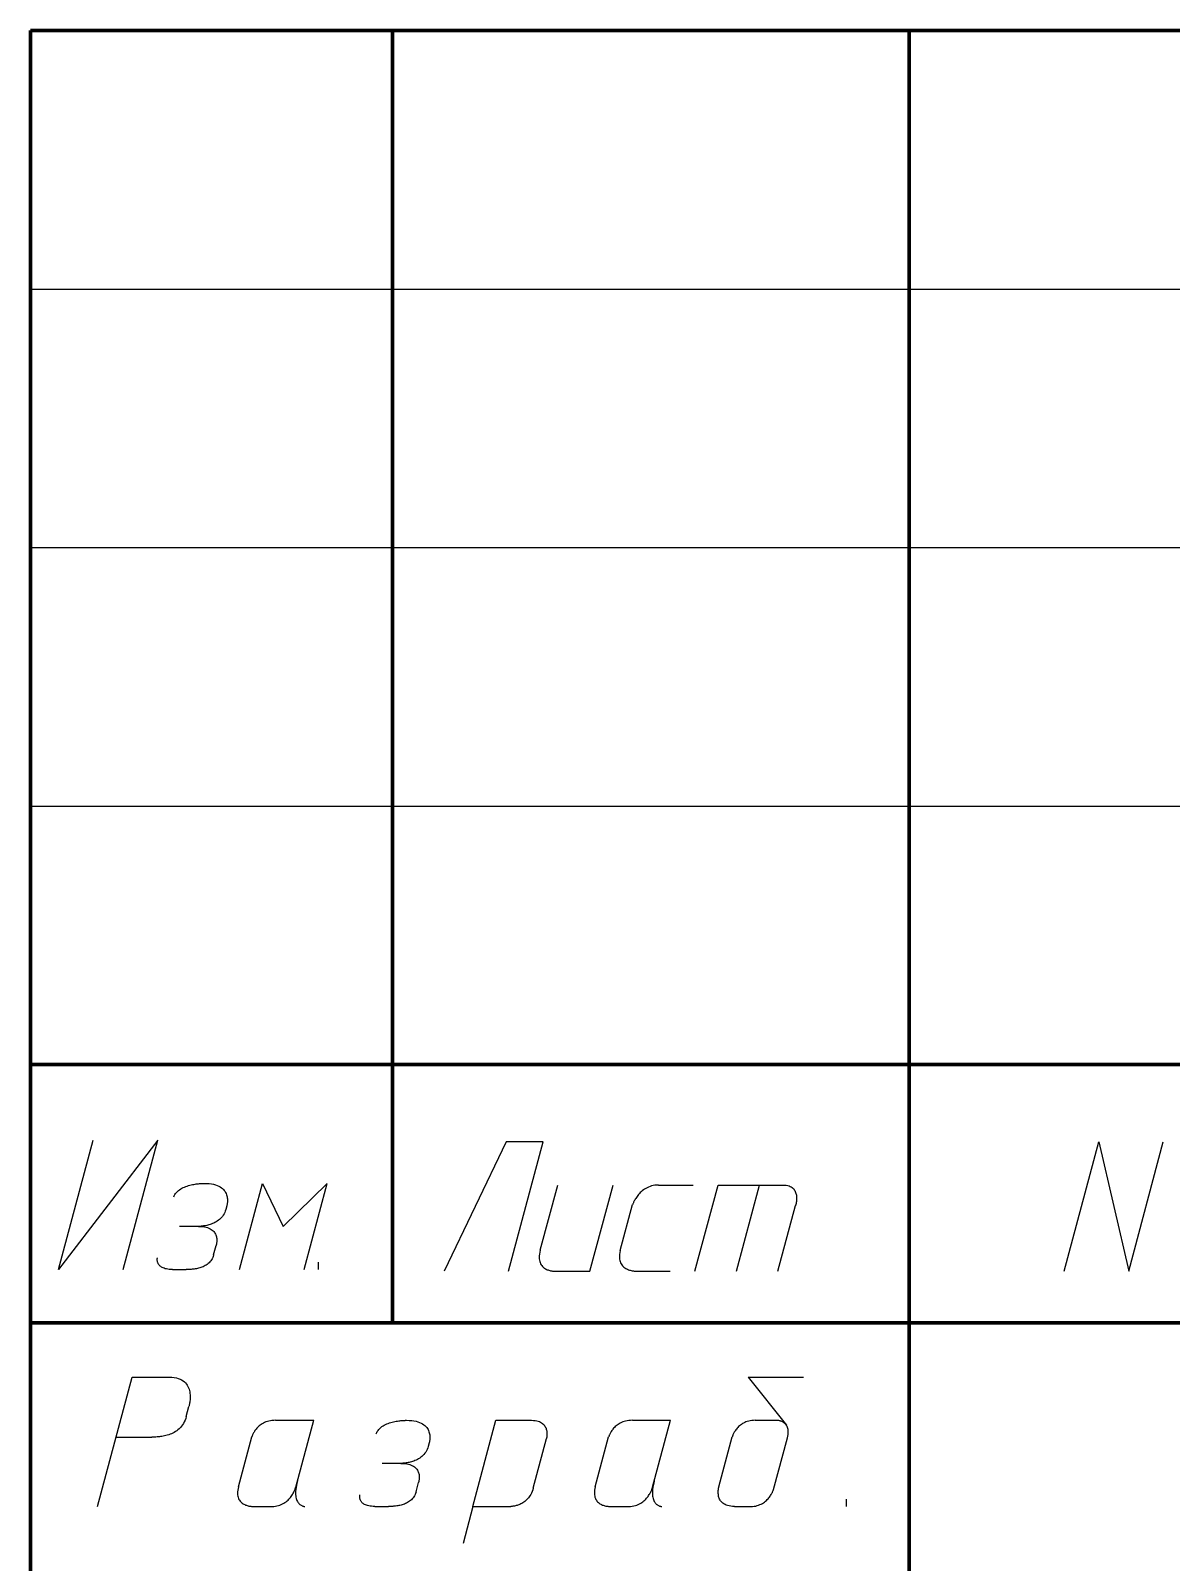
# Model space of a CAD drawing. Header units: millimetres. Extents: x 0 to 297, y 0 to 420.
# Drawn here: x 107 to 129.08, y 30.37 to 60 of the extents above; entities that cross this region are included whole.
import ezdxf

# ---------------------------------------------------------------- set-up
doc = ezdxf.new("R2010")
doc.units = ezdxf.units.MM
doc.layers.get('0').update_dxf_attribs({"linetype": 'CONTINUOUS', "lineweight": 0})

# ---------------------------------------------------------------- blocks, each defined once
blk = doc.blocks.new('A3V-0')
at = {"lineweight": 100}
for p, q in [((107, 60), (292, 60)), ((107, 5), (107, 60)), ((114, 35), (114, 60)), ((124, 5), (124, 60)), ((107, 40), (172, 40)), ((107, 35), (172, 35))]:
    blk.add_line(p, q, dxfattribs=at)
at = {"lineweight": 25}
for p, q in [((107, 55), (172, 55)), ((107, 50), (172, 50)), ((107, 45), (172, 45))]:
    blk.add_line(p, q, dxfattribs=at)

msp = doc.modelspace()

# ---------------------------------------------------------------- linework, layer by layer
at = {"color": 7, "linetype": 'CONTINUOUS', "lineweight": 25}
for p, q in [((109.46, 38.533), (107.541, 36.033)), ((107.541, 36.033), (108.21, 38.533)), ((108.791, 36.033), (109.46, 38.533)), ((116.206, 38.5), (115, 36)), ((116.92, 38.5), (116.206, 38.5)), ((116.25, 36), (116.92, 38.5)), ((109.977, 37.629), (110.003, 37.639)), ((110.003, 37.639), (110.029, 37.648)), ((110.029, 37.648), (110.055, 37.656)), ((110.055, 37.656), (110.081, 37.663)), ((110.081, 37.663), (110.107, 37.67)), ((110.107, 37.67), (110.133, 37.675)), ((110.133, 37.675), (110.158, 37.68)), ((110.158, 37.68), (110.182, 37.684)), ((110.182, 37.684), (110.206, 37.688)), ((110.206, 37.688), (110.228, 37.691)), ((110.228, 37.691), (110.249, 37.693)), ((110.249, 37.693), (110.269, 37.695)), ((110.269, 37.695), (110.287, 37.697)), ((110.287, 37.697), (110.303, 37.698)), ((110.303, 37.698), (110.317, 37.699)), ((110.317, 37.699), (110.329, 37.699)), ((110.329, 37.699), (110.339, 37.699)), ((110.339, 37.699), (110.346, 37.7)), ((110.346, 37.7), (110.351, 37.7)), ((110.351, 37.7), (110.352, 37.7)), ((110.358, 37.7), (110.41, 37.698)), ((110.41, 37.698), (110.457, 37.695)), ((110.457, 37.695), (110.501, 37.689)), ((110.501, 37.689), (110.541, 37.681)), ((110.541, 37.681), (110.578, 37.671)), ((110.578, 37.671), (110.611, 37.659)), ((110.611, 37.659), (110.641, 37.646)), ((110.641, 37.646), (110.668, 37.631)), ((111.042, 36.033), (111.489, 37.7)), ((111.042, 36.033), (111.489, 37.7)), ((111.489, 37.7), (111.89, 36.866)), ((112.739, 37.7), (111.89, 36.866)), ((112.292, 36.033), (112.739, 37.7)), ((116.862, 36.407), (117.2, 37.667)), ((117.825, 36), (118.272, 37.667)), ((118.987, 37.64), (118.959, 37.629)), ((119.017, 37.649), (118.987, 37.64)), ((119.049, 37.656), (119.017, 37.649)), ((119.081, 37.662), (119.049, 37.656)), ((119.116, 37.665), (119.081, 37.662)), ((119.152, 37.667), (119.116, 37.665)), ((119.152, 37.667), (119.824, 37.667)), ((119.857, 36), (120.304, 37.667)), ((120.304, 37.667), (121.562, 37.667)), ((120.66, 36), (121.107, 37.667)), ((121.562, 37.667), (121.594, 37.666)), ((121.594, 37.666), (121.624, 37.662)), ((121.624, 37.662), (121.652, 37.657)), ((121.652, 37.657), (121.677, 37.65)), ((121.677, 37.65), (121.699, 37.641)), ((121.699, 37.641), (121.719, 37.63)), ((109.77, 37.436), (109.78, 37.461)), ((109.78, 37.461), (109.792, 37.484)), ((109.792, 37.484), (109.806, 37.505)), ((109.806, 37.505), (109.822, 37.525)), ((109.822, 37.525), (109.841, 37.544)), ((109.841, 37.544), (109.86, 37.561)), ((109.86, 37.561), (109.881, 37.577)), ((109.881, 37.577), (109.904, 37.592)), ((109.904, 37.592), (109.927, 37.605)), ((109.927, 37.605), (109.952, 37.618)), ((109.952, 37.618), (109.977, 37.629)), ((110.668, 37.631), (110.692, 37.615)), ((110.692, 37.615), (110.713, 37.598)), ((110.713, 37.598), (110.732, 37.58)), ((110.732, 37.58), (110.748, 37.561)), ((110.748, 37.561), (110.762, 37.541)), ((110.762, 37.541), (110.773, 37.521)), ((110.773, 37.521), (110.783, 37.501)), ((110.783, 37.501), (110.791, 37.48)), ((110.791, 37.48), (110.797, 37.46)), ((110.797, 37.46), (110.802, 37.439)), ((110.802, 37.439), (110.805, 37.419)), ((110.805, 37.419), (110.807, 37.4)), ((110.807, 37.4), (110.809, 37.381)), ((110.808, 37.345), (110.807, 37.329)), ((110.809, 37.363), (110.808, 37.345)), ((110.809, 37.381), (110.809, 37.363)), ((118.676, 37.347), (118.67, 37.334)), ((118.683, 37.361), (118.676, 37.347)), ((118.692, 37.377), (118.683, 37.361)), ((118.701, 37.393), (118.692, 37.377)), ((118.712, 37.41), (118.701, 37.393)), ((118.723, 37.428), (118.712, 37.41)), ((118.736, 37.446), (118.723, 37.428)), ((118.75, 37.464), (118.736, 37.446)), ((118.765, 37.483), (118.75, 37.464)), ((118.782, 37.501), (118.765, 37.483)), ((118.799, 37.52), (118.782, 37.501)), ((118.818, 37.538), (118.799, 37.52)), ((118.838, 37.555), (118.818, 37.538)), ((118.86, 37.572), (118.838, 37.555)), ((118.882, 37.588), (118.86, 37.572)), ((118.906, 37.602), (118.882, 37.588)), ((118.932, 37.616), (118.906, 37.602)), ((118.959, 37.629), (118.932, 37.616)), ((121.719, 37.63), (121.737, 37.618)), ((121.737, 37.618), (121.753, 37.605)), ((121.753, 37.605), (121.767, 37.591)), ((121.767, 37.591), (121.779, 37.575)), ((121.779, 37.575), (121.79, 37.559)), ((121.79, 37.559), (121.798, 37.542)), ((121.798, 37.542), (121.805, 37.525)), ((121.805, 37.525), (121.811, 37.506)), ((121.811, 37.506), (121.816, 37.488)), ((121.816, 37.488), (121.819, 37.47)), ((121.819, 37.347), (121.817, 37.332)), ((121.819, 37.47), (121.821, 37.451)), ((121.821, 37.363), (121.819, 37.347)), ((121.821, 37.451), (121.823, 37.433)), ((121.822, 37.379), (121.821, 37.363)), ((121.823, 37.397), (121.822, 37.379)), ((121.823, 37.433), (121.823, 37.414)), ((121.823, 37.414), (121.823, 37.397)), ((110.712, 37.061), (110.694, 37.04)), ((110.728, 37.084), (110.712, 37.061)), ((110.743, 37.109), (110.728, 37.084)), ((110.756, 37.136), (110.743, 37.109)), ((110.768, 37.165), (110.756, 37.136)), ((110.778, 37.196), (110.768, 37.165)), ((110.795, 37.262), (110.778, 37.196)), ((110.796, 37.266), (110.795, 37.262)), ((110.798, 37.272), (110.796, 37.266)), ((110.8, 37.28), (110.798, 37.272)), ((110.802, 37.29), (110.8, 37.28)), ((110.804, 37.301), (110.802, 37.29)), ((110.805, 37.315), (110.804, 37.301)), ((110.807, 37.329), (110.805, 37.315)), ((118.412, 36.398), (118.651, 37.29)), ((118.652, 37.292), (118.651, 37.29)), ((118.651, 37.29), (118.651, 37.29)), ((118.654, 37.297), (118.652, 37.292)), ((118.656, 37.303), (118.654, 37.297)), ((118.66, 37.312), (118.656, 37.303)), ((118.664, 37.322), (118.66, 37.312)), ((118.67, 37.334), (118.664, 37.322)), ((121.463, 36), (121.804, 37.272)), ((121.804, 37.272), (121.803, 37.268)), ((121.805, 37.278), (121.804, 37.272)), ((121.807, 37.286), (121.805, 37.278)), ((121.81, 37.295), (121.807, 37.286)), ((121.812, 37.306), (121.81, 37.295)), ((121.814, 37.319), (121.812, 37.306)), ((121.817, 37.332), (121.814, 37.319)), ((110.249, 36.866), (109.884, 36.866)), ((110.249, 36.866), (110.29, 36.865)), ((110.257, 36.866), (110.255, 36.866)), ((110.261, 36.867), (110.257, 36.866)), ((110.268, 36.867), (110.261, 36.867)), ((110.276, 36.867), (110.268, 36.867)), ((110.287, 36.868), (110.276, 36.867)), ((110.3, 36.869), (110.287, 36.868)), ((110.29, 36.865), (110.328, 36.862)), ((110.315, 36.87), (110.3, 36.869)), ((110.331, 36.872), (110.315, 36.87)), ((110.328, 36.862), (110.362, 36.857)), ((110.348, 36.875), (110.331, 36.872)), ((110.367, 36.878), (110.348, 36.875)), ((110.362, 36.857), (110.394, 36.851)), ((110.387, 36.881), (110.367, 36.878)), ((110.407, 36.886), (110.387, 36.881)), ((110.394, 36.851), (110.423, 36.843)), ((110.429, 36.891), (110.407, 36.886)), ((110.423, 36.843), (110.449, 36.833)), ((110.451, 36.897), (110.429, 36.891)), ((110.449, 36.833), (110.473, 36.822)), ((110.474, 36.904), (110.451, 36.897)), ((110.473, 36.822), (110.494, 36.81)), ((110.497, 36.912), (110.474, 36.904)), ((110.494, 36.81), (110.513, 36.797)), ((110.52, 36.921), (110.497, 36.912)), ((110.513, 36.797), (110.53, 36.783)), ((110.543, 36.931), (110.52, 36.921)), ((110.53, 36.783), (110.545, 36.768)), ((110.566, 36.943), (110.543, 36.931)), ((110.545, 36.768), (110.557, 36.752)), ((110.557, 36.752), (110.568, 36.736)), ((110.589, 36.955), (110.566, 36.943)), ((110.612, 36.969), (110.589, 36.955)), ((110.633, 36.985), (110.612, 36.969)), ((110.654, 37.001), (110.633, 36.985)), ((110.675, 37.02), (110.654, 37.001)), ((110.694, 37.04), (110.675, 37.02)), ((110.541, 36.314), (110.591, 36.498)), ((110.568, 36.736), (110.577, 36.719)), ((110.577, 36.719), (110.585, 36.702)), ((110.585, 36.702), (110.591, 36.685)), ((110.591, 36.685), (110.596, 36.668)), ((110.592, 36.502), (110.591, 36.498)), ((110.593, 36.508), (110.592, 36.502)), ((110.595, 36.515), (110.593, 36.508)), ((110.597, 36.524), (110.595, 36.515)), ((110.596, 36.668), (110.599, 36.651)), ((110.598, 36.534), (110.597, 36.524)), ((110.6, 36.546), (110.598, 36.534)), ((110.599, 36.651), (110.602, 36.635)), ((110.602, 36.559), (110.6, 36.546)), ((110.602, 36.635), (110.603, 36.618)), ((110.603, 36.572), (110.602, 36.559)), ((110.603, 36.618), (110.604, 36.602)), ((110.604, 36.587), (110.603, 36.572)), ((110.604, 36.602), (110.604, 36.587)), ((109.451, 36.232), (109.452, 36.239)), ((109.451, 36.224), (109.451, 36.232)), ((109.451, 36.215), (109.451, 36.224)), ((109.452, 36.206), (109.451, 36.215)), ((109.452, 36.245), (109.453, 36.251)), ((109.452, 36.239), (109.452, 36.245)), ((109.453, 36.196), (109.452, 36.206)), ((109.453, 36.251), (109.454, 36.255)), ((109.455, 36.186), (109.453, 36.196)), ((109.454, 36.258), (109.455, 36.26)), ((109.454, 36.255), (109.454, 36.258)), ((109.455, 36.26), (109.455, 36.26)), ((109.458, 36.175), (109.455, 36.186)), ((109.461, 36.164), (109.458, 36.175)), ((109.466, 36.153), (109.461, 36.164)), ((109.471, 36.142), (109.466, 36.153)), ((110.453, 36.163), (110.435, 36.148)), ((110.469, 36.18), (110.453, 36.163)), ((110.485, 36.199), (110.469, 36.18)), ((110.499, 36.218), (110.485, 36.199)), ((110.512, 36.24), (110.499, 36.218)), ((110.523, 36.263), (110.512, 36.24)), ((110.533, 36.287), (110.523, 36.263)), ((110.541, 36.314), (110.533, 36.287)), ((112.572, 36.033), (112.572, 36.172)), ((116.843, 36.3), (116.842, 36.269)), ((116.842, 36.269), (116.843, 36.24)), ((116.847, 36.333), (116.843, 36.3)), ((116.843, 36.24), (116.847, 36.213)), ((116.853, 36.369), (116.847, 36.333)), ((116.847, 36.213), (116.852, 36.189)), ((116.852, 36.189), (116.86, 36.166)), ((116.862, 36.407), (116.853, 36.369)), ((116.86, 36.166), (116.868, 36.145)), ((118.395, 36.293), (118.394, 36.263)), ((118.394, 36.263), (118.397, 36.235)), ((118.398, 36.326), (118.395, 36.293)), ((118.397, 36.235), (118.401, 36.209)), ((118.403, 36.361), (118.398, 36.326)), ((118.401, 36.209), (118.408, 36.185)), ((118.412, 36.398), (118.403, 36.361)), ((118.408, 36.185), (118.417, 36.163)), ((118.417, 36.163), (118.427, 36.142)), ((109.478, 36.131), (109.471, 36.142)), ((109.486, 36.12), (109.478, 36.131)), ((109.495, 36.11), (109.486, 36.12)), ((109.506, 36.099), (109.495, 36.11)), ((109.518, 36.089), (109.506, 36.099)), ((109.531, 36.08), (109.518, 36.089)), ((109.547, 36.071), (109.531, 36.08)), ((109.564, 36.063), (109.547, 36.071)), ((109.583, 36.056), (109.564, 36.063)), ((109.605, 36.049), (109.583, 36.056)), ((109.628, 36.044), (109.605, 36.049)), ((109.653, 36.039), (109.628, 36.044)), ((109.681, 36.036), (109.653, 36.039)), ((109.711, 36.034), (109.681, 36.036)), ((109.744, 36.033), (109.711, 36.034)), ((109.744, 36.033), (110.008, 36.033)), ((110.018, 36.033), (110.008, 36.033)), ((110.03, 36.033), (110.018, 36.033)), ((110.043, 36.033), (110.03, 36.033)), ((110.058, 36.034), (110.043, 36.033)), ((110.073, 36.034), (110.058, 36.034)), ((110.09, 36.035), (110.073, 36.034)), ((110.108, 36.036), (110.09, 36.035)), ((110.127, 36.038), (110.108, 36.036)), ((110.146, 36.04), (110.127, 36.038)), ((110.166, 36.042), (110.146, 36.04)), ((110.187, 36.046), (110.166, 36.042)), ((110.208, 36.049), (110.187, 36.046)), ((110.229, 36.054), (110.208, 36.049)), ((110.25, 36.059), (110.229, 36.054)), ((110.272, 36.065), (110.25, 36.059)), ((110.294, 36.072), (110.272, 36.065)), ((110.315, 36.079), (110.294, 36.072)), ((110.336, 36.088), (110.315, 36.079)), ((110.357, 36.098), (110.336, 36.088)), ((110.378, 36.108), (110.357, 36.098)), ((110.398, 36.12), (110.378, 36.108)), ((110.417, 36.133), (110.398, 36.12)), ((110.435, 36.148), (110.417, 36.133)), ((116.868, 36.145), (116.879, 36.126)), ((116.879, 36.126), (116.891, 36.109)), ((116.891, 36.109), (116.904, 36.094)), ((116.904, 36.094), (116.917, 36.08)), ((116.917, 36.08), (116.932, 36.067)), ((116.932, 36.067), (116.948, 36.056)), ((116.948, 36.056), (116.964, 36.046)), ((116.964, 36.046), (116.98, 36.037)), ((116.98, 36.037), (116.996, 36.03)), ((116.996, 36.03), (117.013, 36.024)), ((117.013, 36.024), (117.029, 36.018)), ((117.029, 36.018), (117.045, 36.014)), ((117.045, 36.014), (117.06, 36.01)), ((117.06, 36.01), (117.075, 36.007)), ((117.075, 36.007), (117.089, 36.005)), ((117.089, 36.005), (117.102, 36.003)), ((117.102, 36.003), (117.114, 36.002)), ((117.114, 36.002), (117.124, 36.001)), ((117.124, 36.001), (117.133, 36)), ((117.133, 36), (117.141, 36)), ((117.141, 36), (117.146, 36)), ((117.146, 36), (117.15, 36)), ((117.15, 36), (117.825, 36)), ((118.427, 36.142), (118.439, 36.124)), ((118.439, 36.124), (118.453, 36.107)), ((118.453, 36.107), (118.467, 36.092)), ((118.467, 36.092), (118.483, 36.078)), ((118.483, 36.078), (118.499, 36.066)), ((118.499, 36.066), (118.516, 36.055)), ((118.516, 36.055), (118.534, 36.045)), ((118.534, 36.045), (118.552, 36.037)), ((118.552, 36.037), (118.57, 36.029)), ((118.57, 36.029), (118.587, 36.023)), ((118.587, 36.023), (118.605, 36.018)), ((118.605, 36.018), (118.622, 36.013)), ((118.622, 36.013), (118.639, 36.01)), ((118.639, 36.01), (118.654, 36.007)), ((118.654, 36.007), (118.669, 36.005)), ((118.669, 36.005), (118.683, 36.003)), ((118.683, 36.003), (118.695, 36.002)), ((118.695, 36.002), (118.705, 36.001)), ((118.705, 36.001), (118.714, 36)), ((118.714, 36), (118.721, 36)), ((118.721, 36), (118.726, 36)), ((118.726, 36), (118.729, 36)), ((118.729, 36), (119.378, 36))]:
    msp.add_line(p, q, dxfattribs=at)
at = {"linetype": 'CONTINUOUS', "lineweight": 25}
for p, q in [((127, 36), (127.67, 38.5)), ((127.67, 38.5), (128.25, 36)), ((128.25, 36), (128.92, 38.5)), ((108.295, 31.449), (108.965, 33.949)), ((108.965, 33.949), (109.128, 33.949)), ((108.965, 33.949), (109.684, 33.949)), ((109.684, 33.949), (109.733, 33.948)), ((109.733, 33.948), (109.779, 33.943)), ((109.779, 33.943), (109.82, 33.935)), ((109.82, 33.935), (109.858, 33.925)), ((109.858, 33.925), (109.892, 33.912)), ((109.892, 33.912), (109.923, 33.896)), ((109.923, 33.896), (109.95, 33.879)), ((109.95, 33.879), (109.975, 33.86)), ((109.975, 33.86), (109.996, 33.839)), ((109.996, 33.839), (110.015, 33.817)), ((110.015, 33.817), (110.031, 33.793)), ((110.031, 33.793), (110.045, 33.768)), ((120.887, 33.949), (121.959, 33.949)), ((120.887, 33.949), (121.625, 33.022)), ((110.045, 33.768), (110.056, 33.743)), ((110.056, 33.743), (110.066, 33.717)), ((110.066, 33.717), (110.073, 33.69)), ((110.073, 33.69), (110.079, 33.664)), ((110.079, 33.664), (110.083, 33.637)), ((110.083, 33.489), (110.08, 33.468)), ((110.083, 33.637), (110.085, 33.61)), ((110.085, 33.511), (110.083, 33.489)), ((110.085, 33.61), (110.087, 33.584)), ((110.086, 33.534), (110.085, 33.511)), ((110.087, 33.559), (110.086, 33.534)), ((110.087, 33.584), (110.087, 33.559)), ((110.012, 33.192), (110.001, 33.154)), ((110.012, 33.192), (110.063, 33.381)), ((110.064, 33.386), (110.063, 33.381)), ((110.066, 33.393), (110.064, 33.386)), ((110.068, 33.404), (110.066, 33.393)), ((110.071, 33.416), (110.068, 33.404)), ((110.074, 33.431), (110.071, 33.416)), ((110.077, 33.449), (110.074, 33.431)), ((110.08, 33.468), (110.077, 33.449)), ((109.803, 32.898), (109.778, 32.883)), ((109.828, 32.915), (109.803, 32.898)), ((109.852, 32.934), (109.828, 32.915)), ((109.875, 32.954), (109.852, 32.934)), ((109.898, 32.977), (109.875, 32.954)), ((109.918, 33.001), (109.898, 32.977)), ((109.938, 33.027), (109.918, 33.001)), ((109.956, 33.056), (109.938, 33.027)), ((109.973, 33.086), (109.956, 33.056)), ((109.988, 33.119), (109.973, 33.086)), ((110.001, 33.154), (109.988, 33.119)), ((111.332, 32.901), (111.323, 32.887)), ((111.341, 32.916), (111.332, 32.901)), ((111.352, 32.932), (111.341, 32.916)), ((111.365, 32.947), (111.352, 32.932)), ((111.378, 32.963), (111.365, 32.947)), ((111.392, 32.978), (111.378, 32.963)), ((111.408, 32.994), (111.392, 32.978)), ((111.425, 33.009), (111.408, 32.994)), ((111.443, 33.023), (111.425, 33.009)), ((111.462, 33.037), (111.443, 33.023)), ((111.483, 33.05), (111.462, 33.037)), ((111.506, 33.063), (111.483, 33.05)), ((111.529, 33.074), (111.506, 33.063)), ((111.554, 33.084), (111.529, 33.074)), ((111.581, 33.093), (111.554, 33.084)), ((111.61, 33.101), (111.581, 33.093)), ((111.64, 33.107), (111.61, 33.101)), ((111.671, 33.112), (111.64, 33.107)), ((111.704, 33.115), (111.671, 33.112)), ((111.739, 33.116), (111.704, 33.115)), ((111.739, 33.116), (112.478, 33.116)), ((112.131, 31.82), (112.478, 33.116)), ((113.697, 32.877), (113.709, 32.9)), ((113.709, 32.9), (113.724, 32.921)), ((113.724, 32.921), (113.74, 32.941)), ((113.74, 32.941), (113.758, 32.96)), ((113.758, 32.96), (113.778, 32.977)), ((113.778, 32.977), (113.799, 32.993)), ((113.799, 32.993), (113.821, 33.008)), ((113.821, 33.008), (113.845, 33.021)), ((113.845, 33.021), (113.869, 33.034)), ((113.869, 33.034), (113.895, 33.045)), ((113.895, 33.045), (113.92, 33.055)), ((113.92, 33.055), (113.946, 33.064)), ((113.946, 33.064), (113.973, 33.072)), ((113.973, 33.072), (113.999, 33.08)), ((113.999, 33.08), (114.025, 33.086)), ((114.025, 33.086), (114.05, 33.092)), ((114.05, 33.092), (114.076, 33.096)), ((114.076, 33.096), (114.1, 33.101)), ((114.1, 33.101), (114.123, 33.104)), ((114.123, 33.104), (114.146, 33.107)), ((114.146, 33.107), (114.167, 33.109)), ((114.167, 33.109), (114.187, 33.111)), ((114.187, 33.111), (114.205, 33.113)), ((114.205, 33.113), (114.221, 33.114)), ((114.221, 33.114), (114.235, 33.115)), ((114.235, 33.115), (114.247, 33.115)), ((114.247, 33.115), (114.257, 33.116)), ((114.257, 33.116), (114.264, 33.116)), ((114.264, 33.116), (114.268, 33.116)), ((114.268, 33.116), (114.27, 33.116)), ((114.275, 33.116), (114.327, 33.115)), ((114.327, 33.115), (114.375, 33.111)), ((114.375, 33.111), (114.419, 33.105)), ((114.419, 33.105), (114.459, 33.097)), ((114.459, 33.097), (114.495, 33.087)), ((114.495, 33.087), (114.528, 33.075)), ((114.528, 33.075), (114.558, 33.062)), ((114.558, 33.062), (114.585, 33.047)), ((114.585, 33.047), (114.609, 33.031)), ((114.609, 33.031), (114.63, 33.014)), ((114.63, 33.014), (114.649, 32.996)), ((114.649, 32.996), (114.665, 32.977)), ((114.665, 32.977), (114.679, 32.957)), ((114.679, 32.957), (114.691, 32.937)), ((114.691, 32.937), (114.701, 32.917)), ((114.701, 32.917), (114.708, 32.896)), ((114.708, 32.896), (114.715, 32.876)), ((115.56, 31.449), (116.006, 33.116)), ((116.006, 33.116), (116.696, 33.116)), ((116.696, 33.116), (116.731, 33.115)), ((116.731, 33.115), (116.764, 33.111)), ((116.764, 33.111), (116.794, 33.106)), ((116.794, 33.106), (116.821, 33.099)), ((116.821, 33.099), (116.846, 33.09)), ((116.846, 33.09), (116.868, 33.08)), ((116.868, 33.08), (116.888, 33.069)), ((116.888, 33.069), (116.906, 33.056)), ((116.906, 33.056), (116.922, 33.042)), ((116.922, 33.042), (116.936, 33.027)), ((116.936, 33.027), (116.948, 33.011)), ((116.948, 33.011), (116.958, 32.995)), ((116.958, 32.995), (116.967, 32.978)), ((116.967, 32.978), (116.974, 32.961)), ((116.974, 32.961), (116.98, 32.944)), ((116.98, 32.944), (116.984, 32.926)), ((116.984, 32.926), (116.988, 32.909)), ((116.988, 32.909), (116.99, 32.892)), ((116.99, 32.892), (116.992, 32.875)), ((118.237, 32.901), (118.228, 32.887)), ((118.247, 32.916), (118.237, 32.901)), ((118.258, 32.932), (118.247, 32.916)), ((118.27, 32.947), (118.258, 32.932)), ((118.283, 32.963), (118.27, 32.947)), ((118.298, 32.978), (118.283, 32.963)), ((118.314, 32.994), (118.298, 32.978)), ((118.33, 33.009), (118.314, 32.994)), ((118.349, 33.023), (118.33, 33.009)), ((118.368, 33.037), (118.349, 33.023)), ((118.389, 33.05), (118.368, 33.037)), ((118.411, 33.063), (118.389, 33.05)), ((118.435, 33.074), (118.411, 33.063)), ((118.46, 33.084), (118.435, 33.074)), ((118.487, 33.093), (118.46, 33.084)), ((118.515, 33.101), (118.487, 33.093)), ((118.545, 33.107), (118.515, 33.101)), ((118.577, 33.112), (118.545, 33.107)), ((118.61, 33.115), (118.577, 33.112)), ((118.645, 33.116), (118.61, 33.115)), ((118.645, 33.116), (119.384, 33.116)), ((119.037, 31.82), (119.384, 33.116)), ((120.627, 32.9), (120.618, 32.885)), ((120.636, 32.915), (120.627, 32.9)), ((120.647, 32.93), (120.636, 32.915)), ((120.659, 32.946), (120.647, 32.93)), ((120.672, 32.962), (120.659, 32.946)), ((120.686, 32.978), (120.672, 32.962)), ((120.701, 32.993), (120.686, 32.978)), ((120.718, 33.008), (120.701, 32.993)), ((120.735, 33.023), (120.718, 33.008)), ((120.754, 33.037), (120.735, 33.023)), ((120.775, 33.051), (120.754, 33.037)), ((120.797, 33.063), (120.775, 33.051)), ((120.82, 33.075), (120.797, 33.063)), ((120.844, 33.085), (120.82, 33.075)), ((120.87, 33.094), (120.844, 33.085)), ((120.898, 33.102), (120.87, 33.094)), ((120.927, 33.108), (120.898, 33.102)), ((120.957, 33.112), (120.927, 33.108)), ((120.99, 33.115), (120.957, 33.112)), ((121.024, 33.116), (120.99, 33.115)), ((121.024, 33.116), (121.434, 33.116)), ((121.437, 33.116), (121.434, 33.116)), ((121.434, 33.116), (121.434, 33.116)), ((121.441, 33.115), (121.437, 33.116)), ((121.446, 33.115), (121.441, 33.115)), ((121.453, 33.114), (121.446, 33.115)), ((121.461, 33.113), (121.453, 33.114)), ((121.47, 33.112), (121.461, 33.113)), ((121.48, 33.11), (121.47, 33.112)), ((121.491, 33.107), (121.48, 33.11)), ((121.503, 33.104), (121.491, 33.107)), ((121.515, 33.1), (121.503, 33.104)), ((121.527, 33.096), (121.515, 33.1)), ((121.54, 33.09), (121.527, 33.096)), ((121.553, 33.084), (121.54, 33.09)), ((121.566, 33.077), (121.553, 33.084)), ((121.578, 33.069), (121.566, 33.077)), ((121.59, 33.06), (121.578, 33.069)), ((121.602, 33.049), (121.59, 33.06)), ((121.613, 33.037), (121.602, 33.049)), ((121.623, 33.024), (121.613, 33.037)), ((121.633, 33.01), (121.623, 33.024)), ((121.641, 32.994), (121.633, 33.01)), ((121.648, 32.977), (121.641, 32.994)), ((121.654, 32.959), (121.648, 32.977)), ((121.658, 32.938), (121.654, 32.959)), ((121.661, 32.916), (121.658, 32.938)), ((121.662, 32.892), (121.661, 32.916)), ((121.661, 32.867), (121.662, 32.892)), ((108.654, 32.791), (109.344, 32.791)), ((109.357, 32.791), (109.344, 32.791)), ((109.372, 32.791), (109.357, 32.791)), ((109.388, 32.791), (109.372, 32.791)), ((109.406, 32.792), (109.388, 32.791)), ((109.426, 32.792), (109.406, 32.792)), ((109.446, 32.794), (109.426, 32.792)), ((109.469, 32.795), (109.446, 32.794)), ((109.492, 32.798), (109.469, 32.795)), ((109.516, 32.801), (109.492, 32.798)), ((109.54, 32.804), (109.516, 32.801)), ((109.566, 32.809), (109.54, 32.804)), ((109.592, 32.814), (109.566, 32.809)), ((109.618, 32.82), (109.592, 32.814)), ((109.645, 32.828), (109.618, 32.82)), ((109.672, 32.836), (109.645, 32.828)), ((109.699, 32.846), (109.672, 32.836)), ((109.725, 32.857), (109.699, 32.846)), ((109.752, 32.869), (109.725, 32.857)), ((109.778, 32.883), (109.752, 32.869)), ((111.023, 31.831), (111.281, 32.794)), ((111.282, 32.798), (111.281, 32.795)), ((111.281, 32.795), (111.281, 32.794)), ((111.283, 32.803), (111.282, 32.798)), ((111.286, 32.809), (111.283, 32.803)), ((111.288, 32.817), (111.286, 32.809)), ((111.292, 32.826), (111.288, 32.817)), ((111.296, 32.836), (111.292, 32.826)), ((111.302, 32.847), (111.296, 32.836)), ((111.308, 32.86), (111.302, 32.847)), ((111.315, 32.873), (111.308, 32.86)), ((111.323, 32.887), (111.315, 32.873)), ((113.687, 32.852), (113.697, 32.877)), ((114.695, 32.612), (114.686, 32.581)), ((114.713, 32.678), (114.695, 32.612)), ((114.714, 32.682), (114.713, 32.678)), ((114.715, 32.688), (114.714, 32.682)), ((114.715, 32.876), (114.719, 32.855)), ((114.717, 32.696), (114.715, 32.688)), ((114.719, 32.706), (114.717, 32.696)), ((114.719, 32.855), (114.723, 32.835)), ((114.721, 32.717), (114.719, 32.706)), ((114.723, 32.731), (114.721, 32.717)), ((114.723, 32.835), (114.725, 32.816)), ((114.725, 32.745), (114.723, 32.731)), ((114.725, 32.816), (114.726, 32.797)), ((114.726, 32.762), (114.725, 32.745)), ((114.726, 32.797), (114.726, 32.779)), ((114.726, 32.779), (114.726, 32.762)), ((116.726, 31.801), (116.984, 32.762)), ((116.985, 32.769), (116.984, 32.764)), ((116.984, 32.764), (116.984, 32.762)), ((116.984, 32.762), (116.984, 32.762)), ((116.986, 32.775), (116.985, 32.769)), ((116.988, 32.783), (116.986, 32.775)), ((116.989, 32.793), (116.988, 32.783)), ((116.99, 32.804), (116.989, 32.793)), ((116.991, 32.816), (116.99, 32.804)), ((116.992, 32.829), (116.991, 32.816)), ((116.992, 32.875), (116.993, 32.859)), ((116.993, 32.844), (116.992, 32.829)), ((116.993, 32.859), (116.993, 32.844)), ((117.928, 31.831), (118.186, 32.794)), ((118.187, 32.795), (118.186, 32.794)), ((118.188, 32.798), (118.187, 32.795)), ((118.189, 32.803), (118.188, 32.798)), ((118.191, 32.809), (118.189, 32.803)), ((118.194, 32.817), (118.191, 32.809)), ((118.198, 32.826), (118.194, 32.817)), ((118.202, 32.836), (118.198, 32.826)), ((118.207, 32.847), (118.202, 32.836)), ((118.213, 32.86), (118.207, 32.847)), ((118.22, 32.873), (118.213, 32.86)), ((118.228, 32.887), (118.22, 32.873)), ((120.319, 31.832), (120.578, 32.795)), ((120.579, 32.798), (120.578, 32.796)), ((120.578, 32.796), (120.578, 32.795)), ((120.58, 32.802), (120.579, 32.798)), ((120.582, 32.808), (120.58, 32.802)), ((120.585, 32.815), (120.582, 32.808)), ((120.588, 32.824), (120.585, 32.815)), ((120.592, 32.834), (120.588, 32.824)), ((120.597, 32.846), (120.592, 32.834)), ((120.603, 32.858), (120.597, 32.846)), ((120.61, 32.871), (120.603, 32.858)), ((120.618, 32.885), (120.61, 32.871)), ((121.377, 31.778), (121.645, 32.778)), ((121.645, 32.778), (121.653, 32.81)), ((121.653, 32.81), (121.658, 32.839)), ((121.658, 32.839), (121.661, 32.867)), ((114.325, 32.302), (114.304, 32.297)), ((114.346, 32.307), (114.325, 32.302)), ((114.369, 32.313), (114.346, 32.307)), ((114.391, 32.32), (114.369, 32.313)), ((114.414, 32.328), (114.391, 32.32)), ((114.438, 32.337), (114.414, 32.328)), ((114.461, 32.347), (114.438, 32.337)), ((114.484, 32.359), (114.461, 32.347)), ((114.507, 32.371), (114.484, 32.359)), ((114.529, 32.385), (114.507, 32.371)), ((114.551, 32.401), (114.529, 32.385)), ((114.572, 32.418), (114.551, 32.401)), ((114.592, 32.436), (114.572, 32.418)), ((114.611, 32.456), (114.592, 32.436)), ((114.629, 32.477), (114.611, 32.456)), ((114.646, 32.5), (114.629, 32.477)), ((114.661, 32.525), (114.646, 32.5)), ((114.674, 32.552), (114.661, 32.525)), ((114.686, 32.581), (114.674, 32.552)), ((114.166, 32.282), (113.801, 32.282)), ((114.166, 32.282), (114.207, 32.281)), ((114.174, 32.282), (114.172, 32.282)), ((114.178, 32.283), (114.174, 32.282)), ((114.185, 32.283), (114.178, 32.283)), ((114.194, 32.283), (114.185, 32.283)), ((114.205, 32.284), (114.194, 32.283)), ((114.218, 32.285), (114.205, 32.284)), ((114.207, 32.281), (114.245, 32.278)), ((114.232, 32.286), (114.218, 32.285)), ((114.248, 32.288), (114.232, 32.286)), ((114.245, 32.278), (114.28, 32.273)), ((114.266, 32.291), (114.248, 32.288)), ((114.284, 32.294), (114.266, 32.291)), ((114.28, 32.273), (114.312, 32.267)), ((114.304, 32.297), (114.284, 32.294)), ((114.312, 32.267), (114.341, 32.259)), ((114.341, 32.259), (114.367, 32.249)), ((114.367, 32.249), (114.391, 32.238)), ((114.391, 32.238), (114.412, 32.226)), ((114.412, 32.226), (114.431, 32.213)), ((114.431, 32.213), (114.447, 32.199)), ((114.447, 32.199), (114.462, 32.184)), ((114.462, 32.184), (114.475, 32.168)), ((114.475, 32.168), (114.486, 32.152)), ((114.486, 32.152), (114.495, 32.135)), ((114.495, 32.135), (114.502, 32.118)), ((114.502, 32.118), (114.508, 32.101)), ((114.508, 32.101), (114.513, 32.084)), ((114.513, 32.084), (114.517, 32.067)), ((114.517, 32.067), (114.519, 32.051)), ((114.519, 32.051), (114.521, 32.034)), ((114.521, 32.003), (114.52, 31.988)), ((114.521, 32.034), (114.521, 32.018)), ((114.521, 32.018), (114.521, 32.003)), ((111.008, 31.762), (111.005, 31.73)), ((111.005, 31.73), (111.005, 31.701)), ((111.014, 31.795), (111.008, 31.762)), ((111.023, 31.831), (111.014, 31.795)), ((112.076, 31.695), (112.086, 31.712)), ((112.086, 31.712), (112.094, 31.728)), ((112.094, 31.728), (112.101, 31.744)), ((112.101, 31.744), (112.108, 31.758)), ((112.108, 31.758), (112.114, 31.771)), ((112.114, 31.771), (112.118, 31.783)), ((112.118, 31.783), (112.122, 31.794)), ((112.122, 31.794), (112.125, 31.803)), ((112.125, 31.803), (112.128, 31.81)), ((112.128, 31.81), (112.129, 31.815)), ((112.129, 31.741), (112.128, 31.708)), ((112.128, 31.708), (112.129, 31.679)), ((112.129, 31.815), (112.13, 31.819)), ((112.132, 31.776), (112.129, 31.741)), ((112.13, 31.819), (112.131, 31.82)), ((112.136, 31.813), (112.132, 31.776)), ((112.143, 31.854), (112.136, 31.813)), ((112.152, 31.897), (112.143, 31.854)), ((112.164, 31.943), (112.152, 31.897)), ((114.459, 31.73), (114.451, 31.703)), ((114.459, 31.73), (114.508, 31.914)), ((114.509, 31.918), (114.508, 31.914)), ((114.511, 31.924), (114.509, 31.918)), ((114.512, 31.931), (114.511, 31.924)), ((114.514, 31.94), (114.512, 31.931)), ((114.516, 31.95), (114.514, 31.94)), ((114.518, 31.962), (114.516, 31.95)), ((114.519, 31.975), (114.518, 31.962)), ((114.52, 31.988), (114.519, 31.975)), ((116.693, 31.709), (116.679, 31.682)), ((116.705, 31.737), (116.693, 31.709)), ((116.716, 31.768), (116.705, 31.737)), ((116.726, 31.801), (116.716, 31.768)), ((117.911, 31.73), (117.91, 31.701)), ((117.914, 31.762), (117.911, 31.73)), ((117.92, 31.795), (117.914, 31.762)), ((117.928, 31.831), (117.92, 31.795)), ((118.982, 31.695), (118.991, 31.712)), ((118.991, 31.712), (119, 31.728)), ((119, 31.728), (119.007, 31.744)), ((119.007, 31.744), (119.014, 31.758)), ((119.014, 31.758), (119.019, 31.771)), ((119.019, 31.771), (119.024, 31.783)), ((119.024, 31.783), (119.028, 31.794)), ((119.028, 31.794), (119.031, 31.803)), ((119.031, 31.803), (119.033, 31.81)), ((119.033, 31.81), (119.035, 31.815)), ((119.035, 31.741), (119.034, 31.708)), ((119.034, 31.708), (119.035, 31.679)), ((119.035, 31.815), (119.036, 31.819)), ((119.037, 31.776), (119.035, 31.741)), ((119.036, 31.819), (119.037, 31.82)), ((119.042, 31.813), (119.037, 31.776)), ((119.049, 31.854), (119.042, 31.813)), ((119.058, 31.897), (119.049, 31.854)), ((119.07, 31.943), (119.058, 31.897)), ((120.306, 31.73), (120.307, 31.746)), ((120.306, 31.714), (120.306, 31.73)), ((120.307, 31.697), (120.306, 31.714)), ((120.307, 31.746), (120.308, 31.761)), ((120.308, 31.761), (120.309, 31.775)), ((120.309, 31.775), (120.311, 31.788)), ((120.311, 31.788), (120.313, 31.799)), ((120.313, 31.799), (120.314, 31.809)), ((120.314, 31.809), (120.316, 31.818)), ((120.316, 31.818), (120.318, 31.824)), ((120.318, 31.824), (120.319, 31.829)), ((120.319, 31.829), (120.319, 31.832)), ((121.339, 31.694), (121.347, 31.708)), ((121.347, 31.708), (121.354, 31.722)), ((121.354, 31.722), (121.36, 31.734)), ((121.36, 31.734), (121.365, 31.745)), ((121.365, 31.745), (121.369, 31.755)), ((121.369, 31.755), (121.372, 31.764)), ((121.372, 31.764), (121.375, 31.77)), ((121.375, 31.77), (121.376, 31.775)), ((121.376, 31.775), (121.377, 31.779)), ((121.377, 31.779), (121.378, 31.78)), ((121.378, 31.78), (121.377, 31.778)), ((111.005, 31.701), (111.006, 31.674)), ((111.006, 31.674), (111.01, 31.649)), ((111.01, 31.649), (111.016, 31.626)), ((111.016, 31.626), (111.023, 31.605)), ((111.023, 31.605), (111.032, 31.586)), ((111.032, 31.586), (111.043, 31.568)), ((111.043, 31.568), (111.055, 31.552)), ((111.055, 31.552), (111.068, 31.537)), ((111.068, 31.537), (111.082, 31.524)), ((111.082, 31.524), (111.096, 31.512)), ((111.096, 31.512), (111.112, 31.502)), ((111.112, 31.502), (111.127, 31.492)), ((111.127, 31.492), (111.144, 31.484)), ((111.144, 31.484), (111.16, 31.477)), ((111.16, 31.477), (111.176, 31.471)), ((111.176, 31.471), (111.192, 31.466)), ((111.192, 31.466), (111.208, 31.462)), ((111.208, 31.462), (111.223, 31.458)), ((111.223, 31.458), (111.238, 31.456)), ((111.238, 31.456), (111.251, 31.454)), ((111.251, 31.454), (111.264, 31.452)), ((111.264, 31.452), (111.275, 31.451)), ((111.275, 31.451), (111.286, 31.45)), ((111.286, 31.45), (111.294, 31.449)), ((111.294, 31.449), (111.301, 31.449)), ((111.301, 31.449), (111.306, 31.449)), ((111.306, 31.449), (111.31, 31.449)), ((111.31, 31.449), (111.67, 31.449)), ((111.67, 31.449), (111.704, 31.45)), ((111.704, 31.45), (111.736, 31.454)), ((111.736, 31.454), (111.767, 31.459)), ((111.767, 31.459), (111.797, 31.466)), ((111.797, 31.466), (111.825, 31.475)), ((111.825, 31.475), (111.851, 31.485)), ((111.851, 31.485), (111.876, 31.497)), ((111.876, 31.497), (111.9, 31.51)), ((111.9, 31.51), (111.922, 31.524)), ((111.922, 31.524), (111.943, 31.54)), ((111.943, 31.54), (111.963, 31.556)), ((111.963, 31.556), (111.981, 31.572)), ((111.981, 31.572), (111.998, 31.589)), ((111.998, 31.589), (112.014, 31.607)), ((112.014, 31.607), (112.029, 31.625)), ((112.029, 31.625), (112.042, 31.643)), ((112.042, 31.643), (112.055, 31.661)), ((112.055, 31.661), (112.066, 31.678)), ((112.066, 31.678), (112.076, 31.695)), ((112.129, 31.679), (112.131, 31.651)), ((112.131, 31.651), (112.135, 31.626)), ((112.135, 31.626), (112.141, 31.603)), ((112.141, 31.603), (112.147, 31.582)), ((112.147, 31.582), (112.155, 31.563)), ((112.155, 31.563), (112.163, 31.546)), ((112.163, 31.546), (112.172, 31.531)), ((112.172, 31.531), (112.182, 31.517)), ((112.182, 31.517), (112.192, 31.505)), ((112.192, 31.505), (112.203, 31.495)), ((112.203, 31.495), (112.213, 31.486)), ((112.213, 31.486), (112.224, 31.478)), ((112.224, 31.478), (112.235, 31.471)), ((112.235, 31.471), (112.246, 31.466)), ((112.246, 31.466), (112.256, 31.461)), ((112.256, 31.461), (112.266, 31.458)), ((112.266, 31.458), (112.275, 31.455)), ((112.275, 31.455), (112.283, 31.453)), ((112.283, 31.453), (112.29, 31.451)), ((112.29, 31.451), (112.297, 31.45)), ((112.297, 31.45), (112.302, 31.45)), ((112.302, 31.45), (112.306, 31.449)), ((112.306, 31.449), (112.308, 31.449)), ((112.308, 31.449), (112.309, 31.449)), ((113.368, 31.64), (113.369, 31.648)), ((113.369, 31.631), (113.368, 31.64)), ((113.369, 31.655), (113.37, 31.661)), ((113.369, 31.648), (113.369, 31.655)), ((113.369, 31.622), (113.369, 31.631)), ((113.371, 31.612), (113.369, 31.622)), ((113.37, 31.667), (113.371, 31.671)), ((113.37, 31.661), (113.37, 31.667)), ((113.371, 31.671), (113.372, 31.674)), ((113.373, 31.602), (113.371, 31.612)), ((113.372, 31.674), (113.372, 31.676)), ((113.372, 31.676), (113.372, 31.676)), ((113.375, 31.591), (113.373, 31.602)), ((113.379, 31.58), (113.375, 31.591)), ((113.383, 31.569), (113.379, 31.58)), ((113.389, 31.558), (113.383, 31.569)), ((113.395, 31.547), (113.389, 31.558)), ((113.403, 31.536), (113.395, 31.547)), ((113.412, 31.526), (113.403, 31.536)), ((113.423, 31.515), (113.412, 31.526)), ((113.435, 31.505), (113.423, 31.515)), ((113.449, 31.496), (113.435, 31.505)), ((113.464, 31.487), (113.449, 31.496)), ((113.482, 31.479), (113.464, 31.487)), ((113.501, 31.472), (113.482, 31.479)), ((113.522, 31.465), (113.501, 31.472)), ((113.545, 31.46), (113.522, 31.465)), ((113.571, 31.455), (113.545, 31.46)), ((113.599, 31.452), (113.571, 31.455)), ((113.629, 31.45), (113.599, 31.452)), ((113.661, 31.449), (113.629, 31.45)), ((113.661, 31.449), (113.925, 31.449)), ((113.936, 31.449), (113.925, 31.449)), ((113.947, 31.449), (113.936, 31.449)), ((113.961, 31.449), (113.947, 31.449)), ((113.975, 31.45), (113.961, 31.449)), ((113.991, 31.45), (113.975, 31.45)), ((114.008, 31.451), (113.991, 31.45)), ((114.025, 31.452), (114.008, 31.451)), ((114.044, 31.454), (114.025, 31.452)), ((114.063, 31.456), (114.044, 31.454)), ((114.084, 31.459), (114.063, 31.456)), ((114.104, 31.462), (114.084, 31.459)), ((114.125, 31.465), (114.104, 31.462)), ((114.146, 31.47), (114.125, 31.465)), ((114.168, 31.475), (114.146, 31.47)), ((114.19, 31.481), (114.168, 31.475)), ((114.211, 31.488), (114.19, 31.481)), ((114.233, 31.495), (114.211, 31.488)), ((114.254, 31.504), (114.233, 31.495)), ((114.275, 31.514), (114.254, 31.504)), ((114.295, 31.524), (114.275, 31.514)), ((114.315, 31.536), (114.295, 31.524)), ((114.334, 31.549), (114.315, 31.536)), ((114.353, 31.564), (114.334, 31.549)), ((114.37, 31.579), (114.353, 31.564)), ((114.387, 31.596), (114.37, 31.579)), ((114.402, 31.615), (114.387, 31.596)), ((114.417, 31.634), (114.402, 31.615)), ((114.429, 31.656), (114.417, 31.634)), ((114.441, 31.679), (114.429, 31.656)), ((114.451, 31.703), (114.441, 31.679)), ((115.56, 31.449), (115.368, 30.735)), ((115.56, 31.449), (116.293, 31.449)), ((116.294, 31.449), (116.293, 31.449)), ((116.298, 31.449), (116.294, 31.449)), ((116.303, 31.45), (116.298, 31.449)), ((116.31, 31.45), (116.303, 31.45)), ((116.319, 31.451), (116.31, 31.45)), ((116.329, 31.452), (116.319, 31.451)), ((116.34, 31.453), (116.329, 31.452)), ((116.353, 31.455), (116.34, 31.453)), ((116.366, 31.458), (116.353, 31.455)), ((116.381, 31.461), (116.366, 31.458)), ((116.397, 31.465), (116.381, 31.461)), ((116.414, 31.47), (116.397, 31.465)), ((116.431, 31.476), (116.414, 31.47)), ((116.449, 31.482), (116.431, 31.476)), ((116.467, 31.49), (116.449, 31.482)), ((116.485, 31.498), (116.467, 31.49)), ((116.504, 31.508), (116.485, 31.498)), ((116.523, 31.519), (116.504, 31.508)), ((116.542, 31.531), (116.523, 31.519)), ((116.561, 31.544), (116.542, 31.531)), ((116.579, 31.559), (116.561, 31.544)), ((116.597, 31.576), (116.579, 31.559)), ((116.615, 31.594), (116.597, 31.576)), ((116.632, 31.613), (116.615, 31.594)), ((116.649, 31.634), (116.632, 31.613)), ((116.664, 31.657), (116.649, 31.634)), ((116.679, 31.682), (116.664, 31.657)), ((117.91, 31.701), (117.912, 31.674)), ((117.912, 31.674), (117.916, 31.649)), ((117.916, 31.649), (117.921, 31.626)), ((117.921, 31.626), (117.929, 31.605)), ((117.929, 31.605), (117.938, 31.586)), ((117.938, 31.586), (117.949, 31.568)), ((117.949, 31.568), (117.96, 31.552)), ((117.96, 31.552), (117.973, 31.537)), ((117.973, 31.537), (117.987, 31.524)), ((117.987, 31.524), (118.002, 31.512)), ((118.002, 31.512), (118.017, 31.502)), ((118.017, 31.502), (118.033, 31.492)), ((118.033, 31.492), (118.049, 31.484)), ((118.049, 31.484), (118.066, 31.477)), ((118.066, 31.477), (118.082, 31.471)), ((118.082, 31.471), (118.098, 31.466)), ((118.098, 31.466), (118.114, 31.462)), ((118.114, 31.462), (118.129, 31.458)), ((118.129, 31.458), (118.143, 31.456)), ((118.143, 31.456), (118.157, 31.454)), ((118.157, 31.454), (118.17, 31.452)), ((118.17, 31.452), (118.181, 31.451)), ((118.181, 31.451), (118.191, 31.45)), ((118.191, 31.45), (118.2, 31.449)), ((118.2, 31.449), (118.207, 31.449)), ((118.207, 31.449), (118.212, 31.449)), ((118.212, 31.449), (118.215, 31.449)), ((118.215, 31.449), (118.575, 31.449)), ((118.575, 31.449), (118.61, 31.45)), ((118.61, 31.45), (118.642, 31.454)), ((118.642, 31.454), (118.673, 31.459)), ((118.673, 31.459), (118.703, 31.466)), ((118.703, 31.466), (118.731, 31.475)), ((118.731, 31.475), (118.757, 31.485)), ((118.757, 31.485), (118.782, 31.497)), ((118.782, 31.497), (118.806, 31.51)), ((118.806, 31.51), (118.828, 31.524)), ((118.828, 31.524), (118.849, 31.54)), ((118.849, 31.54), (118.868, 31.556)), ((118.868, 31.556), (118.887, 31.572)), ((118.887, 31.572), (118.904, 31.589)), ((118.904, 31.589), (118.92, 31.607)), ((118.92, 31.607), (118.934, 31.625)), ((118.934, 31.625), (118.948, 31.643)), ((118.948, 31.643), (118.96, 31.661)), ((118.96, 31.661), (118.972, 31.678)), ((118.972, 31.678), (118.982, 31.695)), ((119.035, 31.679), (119.037, 31.651)), ((119.037, 31.651), (119.041, 31.626)), ((119.041, 31.626), (119.046, 31.603)), ((119.046, 31.603), (119.053, 31.582)), ((119.053, 31.582), (119.06, 31.563)), ((119.06, 31.563), (119.069, 31.546)), ((119.069, 31.546), (119.078, 31.531)), ((119.078, 31.531), (119.088, 31.517)), ((119.088, 31.517), (119.098, 31.505)), ((119.098, 31.505), (119.108, 31.495)), ((119.108, 31.495), (119.119, 31.486)), ((119.119, 31.486), (119.13, 31.478)), ((119.13, 31.478), (119.141, 31.471)), ((119.141, 31.471), (119.151, 31.466)), ((119.151, 31.466), (119.161, 31.461)), ((119.161, 31.461), (119.171, 31.458)), ((119.171, 31.458), (119.18, 31.455)), ((119.18, 31.455), (119.189, 31.453)), ((119.189, 31.453), (119.196, 31.451)), ((119.196, 31.451), (119.203, 31.45)), ((119.203, 31.45), (119.208, 31.45)), ((119.208, 31.45), (119.212, 31.449)), ((119.212, 31.449), (119.214, 31.449)), ((119.214, 31.449), (119.215, 31.449)), ((120.309, 31.679), (120.307, 31.697)), ((120.311, 31.661), (120.309, 31.679)), ((120.315, 31.643), (120.311, 31.661)), ((120.32, 31.625), (120.315, 31.643)), ((120.326, 31.607), (120.32, 31.625)), ((120.334, 31.589), (120.326, 31.607)), ((120.343, 31.572), (120.334, 31.589)), ((120.354, 31.555), (120.343, 31.572)), ((120.367, 31.539), (120.354, 31.555)), ((120.382, 31.524), (120.367, 31.539)), ((120.399, 31.51), (120.382, 31.524)), ((120.418, 31.497), (120.399, 31.51)), ((120.439, 31.485), (120.418, 31.497)), ((120.463, 31.475), (120.439, 31.485)), ((120.489, 31.466), (120.463, 31.475)), ((120.518, 31.459), (120.489, 31.466)), ((120.549, 31.454), (120.518, 31.459)), ((120.584, 31.45), (120.549, 31.454)), ((120.622, 31.449), (120.584, 31.45)), ((120.622, 31.449), (120.936, 31.449)), ((120.936, 31.449), (120.97, 31.45)), ((120.97, 31.45), (121.001, 31.453)), ((121.001, 31.453), (121.032, 31.458)), ((121.032, 31.458), (121.06, 31.465)), ((121.06, 31.465), (121.088, 31.474)), ((121.088, 31.474), (121.113, 31.484)), ((121.113, 31.484), (121.138, 31.495)), ((121.138, 31.495), (121.161, 31.507)), ((121.161, 31.507), (121.182, 31.521)), ((121.182, 31.521), (121.203, 31.535)), ((121.203, 31.535), (121.222, 31.55)), ((121.222, 31.55), (121.239, 31.566)), ((121.239, 31.566), (121.256, 31.582)), ((121.256, 31.582), (121.271, 31.598)), ((121.271, 31.598), (121.285, 31.615)), ((121.285, 31.615), (121.298, 31.631)), ((121.298, 31.631), (121.31, 31.647)), ((121.31, 31.647), (121.321, 31.664)), ((121.321, 31.664), (121.33, 31.679)), ((121.33, 31.679), (121.339, 31.694)), ((122.792, 31.449), (122.792, 31.588))]:
    msp.add_line(p, q, dxfattribs=at)

# ---------------------------------------------------------------- block references
msp.add_blockref('A3V-0', (0, 0))

doc.saveas('drawing.dxf')
